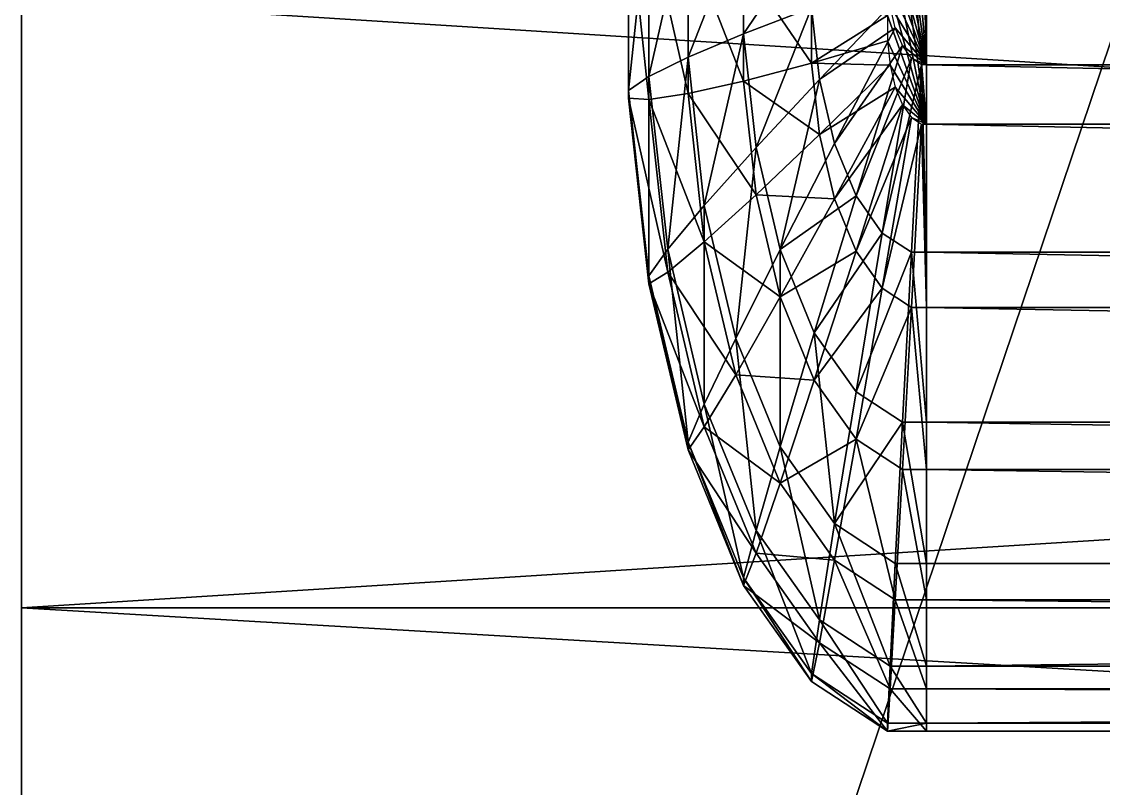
# Model space of a CAD drawing. Header units: millimetres. Extents: x -97 to 2443, y -1109 to 125.
# Drawn here: x 2084.638 to 2086.109, y -107.056 to -106.014 of the extents above; entities that cross this region are included whole.
import ezdxf

# ---------------------------------------------------------------- set-up
doc = ezdxf.new("R2010")
doc.units = ezdxf.units.MM
doc.header["$MEASUREMENT"] = 0

# ---------------------------------------------------------------- blocks, each defined once
blk = doc.blocks.new('Group_1')
for p, q in [((45.401, 12.3, 89.341), (45.401, 131.8, 89.341)), ((46.207, 12.3, 109.153), (46.207, 131.8, 109.153)), ((47.948, 12.3, 89.913), (47.948, 131.8, 89.913)), ((48.699, 12.3, 108.376), (48.699, 131.8, 108.376)), ((50.26, 12.3, 91.126), (50.26, 131.8, 91.126)), ((50.905, 12.3, 106.98), (50.905, 131.8, 106.98)), ((52.18, 12.3, 92.895), (52.18, 131.8, 92.895)), ((52.674, 12.3, 105.06), (52.674, 131.8, 105.06)), ((52.782, 0, 130.21), (52.782, 131.8, 130.21)), ((52.782, 0, 68.39), (52.782, 131.8, 68.39)), ((53.576, 12.3, 95.101), (53.576, 131.8, 95.101)), ((53.887, 12.3, 102.748), (53.887, 131.8, 102.748)), ((54.353, 12.3, 97.593), (54.353, 131.8, 97.593)), ((54.459, 12.3, 100.201), (54.459, 131.8, 100.201)), ((42.793, 12.3, 89.447), (45.401, 12.3, 89.341)), ((46.207, 12.3, 109.153), (43.599, 12.3, 109.259)), ((45.401, 12.23, 89.341), (45.312, 12.094, 89.344)), ((45.401, 12.3, 89.341), (47.948, 12.3, 89.913)), ((45.401, 12.3, 89.341), (45.401, 12.23, 89.341)), ((47.948, 12.094, 89.913), (45.401, 12.23, 89.341)), ((46.118, 12.094, 109.157), (46.207, 12.23, 109.153)), ((48.699, 12.3, 108.376), (46.207, 12.3, 109.153)), ((46.207, 12.23, 109.153), (46.207, 12.3, 109.153)), ((46.207, 12.23, 109.153), (48.699, 12.094, 108.376)), ((47.948, 12.094, 89.913), (47.948, 12.3, 89.913)), ((47.948, 12.3, 89.913), (50.26, 12.3, 91.126)), ((50.905, 12.3, 106.98), (48.699, 12.3, 108.376)), ((48.699, 12.094, 108.376), (48.699, 12.3, 108.376)), ((50.26, 12.3, 91.126), (52.18, 12.3, 92.895)), ((50.26, 11.972, 91.126), (50.26, 12.3, 91.126)), ((52.674, 12.3, 105.06), (50.905, 12.3, 106.98)), ((50.905, 11.972, 106.98), (50.905, 12.3, 106.98)), ((52.18, 12.3, 92.895), (53.576, 12.3, 95.101)), ((52.18, 11.873, 92.895), (52.18, 12.3, 92.895)), ((53.887, 12.3, 102.748), (52.674, 12.3, 105.06)), ((52.674, 11.873, 105.06), (52.674, 12.3, 105.06)), ((53.576, 12.3, 95.101), (54.353, 12.3, 97.593)), ((53.576, 11.803, 95.101), (53.576, 12.3, 95.101)), ((54.459, 12.3, 100.201), (53.887, 12.3, 102.748)), ((53.887, 11.803, 102.748), (53.887, 12.3, 102.748)), ((54.353, 11.767, 97.593), (54.353, 12.3, 97.593)), ((54.353, 12.3, 97.593), (54.459, 12.3, 100.201)), ((54.459, 11.767, 100.201), (54.459, 12.3, 100.201)), ((45.312, 12.094, 89.344), (45.141, 11.972, 89.351)), ((47.688, 11.696, 89.924), (45.312, 12.094, 89.344)), ((45.947, 11.972, 109.164), (46.118, 12.094, 109.157)), ((46.118, 12.094, 109.157), (48.439, 11.696, 108.386)), ((47.688, 11.696, 89.924), (47.948, 12.094, 89.913)), ((50.26, 11.972, 91.126), (47.948, 12.094, 89.913)), ((48.439, 11.696, 108.386), (48.699, 12.094, 108.376)), ((48.699, 12.094, 108.376), (50.905, 11.972, 106.98)), ((45.141, 11.972, 89.351), (44.898, 11.873, 89.361)), ((47.184, 11.34, 89.944), (45.141, 11.972, 89.351)), ((45.704, 11.873, 109.174), (45.947, 11.972, 109.164)), ((45.947, 11.972, 109.164), (47.935, 11.34, 108.407)), ((49.846, 11.34, 91.142), (50.26, 11.972, 91.126)), ((52.18, 11.873, 92.895), (50.26, 11.972, 91.126)), ((50.49, 11.34, 106.996), (50.905, 11.972, 106.98)), ((50.905, 11.972, 106.98), (52.674, 11.873, 105.06)), ((44.898, 11.873, 89.361), (44.6, 11.803, 89.373)), ((45.6, 10.842, 90.009), (44.6, 11.803, 89.373)), ((44.731, 11.767, 109.213), (45.075, 11.767, 109.199)), ((46.472, 11.048, 89.973), (44.898, 11.873, 89.361)), ((45.075, 11.767, 109.199), (45.406, 11.803, 109.186)), ((45.075, 11.767, 109.199), (45.379, 10.736, 108.511)), ((45.406, 11.803, 109.186), (45.704, 11.873, 109.174)), ((45.406, 11.803, 109.186), (46.351, 10.842, 108.471)), ((45.704, 11.873, 109.174), (47.223, 11.048, 108.436)), ((51.639, 11.048, 92.917), (52.18, 11.873, 92.895)), ((52.134, 11.048, 105.082), (52.674, 11.873, 105.06)), ((53.576, 11.803, 95.101), (52.18, 11.873, 92.895)), ((52.674, 11.873, 105.06), (53.887, 11.803, 102.748)), ((52.947, 10.842, 95.126), (53.576, 11.803, 95.101)), ((53.258, 10.842, 102.774), (53.887, 11.803, 102.748)), ((54.353, 11.767, 97.593), (53.576, 11.803, 95.101)), ((53.678, 10.736, 97.62), (54.353, 11.767, 97.593)), ((53.784, 10.736, 100.229), (54.459, 11.767, 100.201)), ((53.887, 11.803, 102.748), (54.459, 11.767, 100.201)), ((54.459, 11.767, 100.201), (54.353, 11.767, 97.593)), ((47.184, 11.34, 89.944), (47.688, 11.696, 89.924)), ((49.846, 11.34, 91.142), (47.688, 11.696, 89.924)), ((47.935, 11.34, 108.407), (48.439, 11.696, 108.386)), ((48.439, 11.696, 108.386), (50.49, 11.34, 106.996)), ((46.472, 11.048, 89.973), (47.184, 11.34, 89.944)), ((49.045, 10.772, 91.175), (47.184, 11.34, 89.944)), ((47.223, 11.048, 108.436), (47.935, 11.34, 108.407)), ((47.935, 11.34, 108.407), (49.69, 10.772, 107.029)), ((49.045, 10.772, 91.175), (49.846, 11.34, 91.142)), ((49.69, 10.772, 107.029), (50.49, 11.34, 106.996)), ((51.639, 11.048, 92.917), (49.846, 11.34, 91.142)), ((50.49, 11.34, 106.996), (52.134, 11.048, 105.082)), ((45.6, 10.842, 90.009), (46.472, 11.048, 89.973)), ((46.351, 10.842, 108.471), (47.223, 11.048, 108.436)), ((47.912, 10.309, 91.221), (46.472, 11.048, 89.973)), ((47.223, 11.048, 108.436), (48.557, 10.309, 107.075)), ((50.596, 10.309, 92.959), (51.639, 11.048, 92.917)), ((51.091, 10.309, 105.125), (52.134, 11.048, 105.082)), ((52.947, 10.842, 95.126), (51.639, 11.048, 92.917)), ((52.134, 11.048, 105.082), (53.258, 10.842, 102.774)), ((44.372, 10.736, 108.552), (45.379, 10.736, 108.511)), ((44.628, 10.736, 90.048), (45.6, 10.842, 90.009)), ((44.978, 9.812, 91.34), (44.628, 10.736, 90.048)), ((45.379, 10.736, 108.511), (46.351, 10.842, 108.471)), ((45.379, 10.736, 108.511), (45.623, 9.812, 107.194)), ((46.525, 9.981, 91.278), (45.6, 10.842, 90.009)), ((46.351, 10.842, 108.471), (47.17, 9.981, 107.131)), ((47.912, 10.309, 91.221), (49.045, 10.772, 91.175)), ((48.557, 10.309, 107.075), (49.69, 10.772, 107.029)), ((50.596, 10.309, 92.959), (49.045, 10.772, 91.175)), ((49.69, 10.772, 107.029), (51.091, 10.309, 105.125)), ((51.731, 9.981, 95.176), (52.947, 10.842, 95.126)), ((52.042, 9.981, 102.823), (53.258, 10.842, 102.774)), ((52.374, 9.812, 97.673), (53.678, 10.736, 97.62)), ((52.48, 9.812, 100.282), (53.784, 10.736, 100.229)), ((53.678, 10.736, 97.62), (52.947, 10.842, 95.126)), ((53.258, 10.842, 102.774), (53.784, 10.736, 100.229)), ((53.784, 10.736, 100.229), (53.678, 10.736, 97.62)), ((46.525, 9.981, 91.278), (47.912, 10.309, 91.221)), ((47.17, 9.981, 107.131), (48.557, 10.309, 107.075)), ((49.12, 9.705, 93.019), (47.912, 10.309, 91.221)), ((48.557, 10.309, 107.075), (49.615, 9.705, 105.185)), ((49.12, 9.705, 93.019), (50.596, 10.309, 92.959)), ((49.615, 9.705, 105.185), (51.091, 10.309, 105.125)), ((51.731, 9.981, 95.176), (50.596, 10.309, 92.959)), ((51.091, 10.309, 105.125), (52.042, 9.981, 102.823)), ((44.978, 9.812, 91.34), (46.525, 9.981, 91.278)), ((45.623, 9.812, 107.194), (47.17, 9.981, 107.131)), ((47.312, 9.278, 93.093), (46.525, 9.981, 91.278)), ((47.17, 9.981, 107.131), (47.807, 9.278, 105.258)), ((50.013, 9.278, 95.246), (51.731, 9.981, 95.176)), ((50.324, 9.278, 102.893), (52.042, 9.981, 102.823)), ((52.374, 9.812, 97.673), (51.731, 9.981, 95.176)), ((52.042, 9.981, 102.823), (52.48, 9.812, 100.282)), ((43.377, 9.812, 91.406), (44.978, 9.812, 91.34)), ((44.022, 9.812, 107.26), (45.623, 9.812, 107.194)), ((45.296, 9.057, 93.175), (44.978, 9.812, 91.34)), ((45.623, 9.812, 107.194), (45.791, 9.057, 105.34)), ((47.312, 9.278, 93.093), (49.12, 9.705, 93.019)), ((47.807, 9.278, 105.258), (49.615, 9.705, 105.185)), ((50.013, 9.278, 95.246), (49.12, 9.705, 93.019)), ((49.615, 9.705, 105.185), (50.324, 9.278, 102.893)), ((50.53, 9.057, 97.748), (52.374, 9.812, 97.673)), ((50.636, 9.057, 100.357), (52.48, 9.812, 100.282)), ((52.48, 9.812, 100.282), (52.374, 9.812, 97.673)), ((45.296, 9.057, 93.175), (47.312, 9.278, 93.093)), ((45.791, 9.057, 105.34), (47.807, 9.278, 105.258)), ((47.908, 8.781, 95.331), (47.312, 9.278, 93.093)), ((47.807, 9.278, 105.258), (48.219, 8.781, 102.979)), ((47.908, 8.781, 95.331), (50.013, 9.278, 95.246)), ((48.219, 8.781, 102.979), (50.324, 9.278, 102.893)), ((50.53, 9.057, 97.748), (50.013, 9.278, 95.246)), ((50.324, 9.278, 102.893), (50.636, 9.057, 100.357)), ((43.209, 9.057, 93.26), (45.296, 9.057, 93.175)), ((43.704, 9.057, 105.425), (45.791, 9.057, 105.34)), ((45.56, 8.524, 95.427), (45.296, 9.057, 93.175)), ((45.791, 9.057, 105.34), (45.871, 8.524, 103.074)), ((48.271, 8.524, 97.84), (50.53, 9.057, 97.748)), ((48.377, 8.524, 100.449), (50.636, 9.057, 100.357)), ((50.636, 9.057, 100.357), (50.53, 9.057, 97.748)), ((45.56, 8.524, 95.427), (47.908, 8.781, 95.331)), ((45.871, 8.524, 103.074), (48.219, 8.781, 102.979)), ((48.271, 8.524, 97.84), (47.908, 8.781, 95.331)), ((48.219, 8.781, 102.979), (48.377, 8.524, 100.449)), ((43.129, 8.524, 95.526), (45.56, 8.524, 95.427)), ((43.44, 8.524, 103.173), (45.871, 8.524, 103.074)), ((45.751, 8.248, 97.943), (45.56, 8.524, 95.427)), ((45.751, 8.248, 97.943), (48.271, 8.524, 97.84)), ((45.871, 8.524, 103.074), (45.857, 8.248, 100.551)), ((45.857, 8.248, 100.551), (48.377, 8.524, 100.449)), ((48.377, 8.524, 100.449), (48.271, 8.524, 97.84)), ((43.143, 8.248, 98.049), (45.751, 8.248, 97.943)), ((43.249, 8.248, 100.657), (45.857, 8.248, 100.551)), ((45.857, 8.248, 100.551), (45.751, 8.248, 97.943)), ((0, 0, 40), (89, 0, 40)), ((0, 0, 147), (89, 0, 147))]:
    blk.add_line(p, q)
at = {"extrusion": (0, -1, 7.58936e-17)}
blk.add_circle((44.5, 99.3), 32, dxfattribs=at)
mesh = blk.add_polyface()
corners = [(89, 0, 40), (0, 144.005, 40), (0, 0, 40), (32.5, 144.005, 40), (56.5, 144.005, 40), (89, 144.005, 40)]
mesh.append_faces([[corners[k] for k in face] for face in [(0, 1, 2), (4, 0, 5)]], dxfattribs={"vtx0": -1})
mesh.append_faces([[corners[k] for k in face] for face in [(1, 0, 3), (3, 0, 4)]], dxfattribs={"vtx0": -1, "vtx1": -1})
mesh = blk.add_polyface()
corners = [(45.401, 131.8, 89.341), (42.793, 12.3, 89.447), (42.793, 131.8, 89.447), (45.401, 12.3, 89.341)]
mesh.append_faces([[corners[k] for k in face] for face in [(0, 1, 2), (1, 0, 3)]], dxfattribs={"vtx0": -1})
mesh = blk.add_polyface()
corners = [(43.599, 12.3, 109.259), (46.207, 131.8, 109.153), (43.599, 131.8, 109.259), (46.207, 12.3, 109.153)]
mesh.append_faces([[corners[k] for k in face] for face in [(0, 1, 2), (1, 0, 3)]], dxfattribs={"vtx0": -1})
mesh = blk.add_polyface()
corners = [(52.782, 0, 68.39), (44.5, 131.8, 67.3), (44.5, 0, 67.3), (52.782, 131.8, 68.39)]
mesh.append_faces([[corners[k] for k in face] for face in [(0, 1, 2), (1, 0, 3)]], dxfattribs={"vtx0": -1})
mesh = blk.add_polyface()
corners = [(52.782, 131.8, 130.21), (44.5, 0, 131.3), (44.5, 131.8, 131.3), (52.782, 0, 130.21)]
mesh.append_faces([[corners[k] for k in face] for face in [(0, 1, 2), (1, 0, 3)]], dxfattribs={"vtx0": -1})
mesh = blk.add_polyface()
corners = [(47.948, 131.8, 89.913), (45.401, 12.3, 89.341), (45.401, 131.8, 89.341), (47.948, 12.3, 89.913)]
mesh.append_faces([[corners[k] for k in face] for face in [(0, 1, 2), (1, 0, 3)]], dxfattribs={"vtx0": -1})
mesh = blk.add_polyface()
corners = [(46.207, 12.3, 109.153), (48.699, 131.8, 108.376), (46.207, 131.8, 109.153), (48.699, 12.3, 108.376)]
mesh.append_faces([[corners[k] for k in face] for face in [(0, 1, 2), (1, 0, 3)]], dxfattribs={"vtx0": -1})
mesh = blk.add_polyface()
corners = [(50.26, 131.8, 91.126), (47.948, 12.3, 89.913), (47.948, 131.8, 89.913), (50.26, 12.3, 91.126)]
mesh.append_faces([[corners[k] for k in face] for face in [(0, 1, 2), (1, 0, 3)]], dxfattribs={"vtx0": -1})
mesh = blk.add_polyface()
corners = [(48.699, 12.3, 108.376), (50.905, 131.8, 106.98), (48.699, 131.8, 108.376), (50.905, 12.3, 106.98)]
mesh.append_faces([[corners[k] for k in face] for face in [(0, 1, 2), (1, 0, 3)]], dxfattribs={"vtx0": -1})
mesh = blk.add_polyface()
corners = [(52.18, 131.8, 92.895), (50.26, 12.3, 91.126), (50.26, 131.8, 91.126), (52.18, 12.3, 92.895)]
mesh.append_faces([[corners[k] for k in face] for face in [(0, 1, 2), (1, 0, 3)]], dxfattribs={"vtx0": -1})
mesh = blk.add_polyface()
corners = [(52.674, 131.8, 105.06), (50.905, 12.3, 106.98), (52.674, 12.3, 105.06), (50.905, 131.8, 106.98)]
mesh.append_faces([[corners[k] for k in face] for face in [(0, 1, 2), (1, 0, 3)]], dxfattribs={"vtx0": -1})
mesh = blk.add_polyface()
corners = [(52.18, 131.8, 92.895), (53.576, 12.3, 95.101), (52.18, 12.3, 92.895), (53.576, 131.8, 95.101)]
mesh.append_faces([[corners[k] for k in face] for face in [(0, 1, 2), (1, 0, 3)]], dxfattribs={"vtx0": -1})
mesh = blk.add_polyface()
corners = [(53.887, 131.8, 102.748), (52.674, 12.3, 105.06), (53.887, 12.3, 102.748), (52.674, 131.8, 105.06)]
mesh.append_faces([[corners[k] for k in face] for face in [(0, 1, 2), (1, 0, 3)]], dxfattribs={"vtx0": -1})
mesh = blk.add_polyface()
corners = [(60.5, 131.8, 127.013), (52.782, 0, 130.21), (52.782, 131.8, 130.21), (60.5, 0, 127.013)]
mesh.append_faces([[corners[k] for k in face] for face in [(0, 1, 2), (1, 0, 3)]], dxfattribs={"vtx0": -1})
mesh = blk.add_polyface()
corners = [(60.5, 0, 71.587), (52.782, 131.8, 68.39), (52.782, 0, 68.39), (60.5, 131.8, 71.587)]
mesh.append_faces([[corners[k] for k in face] for face in [(0, 1, 2), (1, 0, 3)]], dxfattribs={"vtx0": -1})
mesh = blk.add_polyface()
corners = [(53.576, 131.8, 95.101), (54.353, 12.3, 97.593), (53.576, 12.3, 95.101), (54.353, 131.8, 97.593)]
mesh.append_faces([[corners[k] for k in face] for face in [(0, 1, 2), (1, 0, 3)]], dxfattribs={"vtx0": -1})
mesh = blk.add_polyface()
corners = [(54.459, 131.8, 100.201), (53.887, 12.3, 102.748), (54.459, 12.3, 100.201), (53.887, 131.8, 102.748)]
mesh.append_faces([[corners[k] for k in face] for face in [(0, 1, 2), (1, 0, 3)]], dxfattribs={"vtx0": -1})
mesh = blk.add_polyface()
corners = [(54.353, 131.8, 97.593), (54.459, 12.3, 100.201), (54.353, 12.3, 97.593), (54.459, 131.8, 100.201)]
mesh.append_faces([[corners[k] for k in face] for face in [(0, 1, 2), (1, 0, 3)]], dxfattribs={"vtx0": -1})
mesh = blk.add_polyface()
corners = [(89, 0, 147), (0, 30, 147), (0, 0, 147), (89, 30, 147)]
mesh.append_faces([[corners[k] for k in face] for face in [(0, 1, 2), (1, 0, 3)]], dxfattribs={"vtx0": -1})
mesh = blk.add_polyface()
corners = [(45.401, 12.3, 89.341), (42.793, 12.23, 89.447), (42.793, 12.3, 89.447), (42.882, 12.094, 89.443), (43.053, 11.972, 89.436), (43.296, 11.873, 89.426), (43.594, 11.803, 89.414), (43.925, 11.767, 89.401), (44.269, 11.767, 89.387), (44.6, 11.803, 89.373), (44.898, 11.873, 89.361), (45.141, 11.972, 89.351), (45.312, 12.094, 89.344), (45.401, 12.23, 89.341)]
mesh.append_faces([[corners[k] for k in face] for face in [(0, 1, 2), (12, 0, 13)]], dxfattribs={"vtx0": -1})
mesh.append_faces([[corners[k] for k in face] for face in [(1, 0, 3), (3, 0, 4), (4, 0, 5), (5, 0, 6), (6, 0, 7), (7, 0, 8), (8, 0, 9), (9, 0, 10), (10, 0, 11), (11, 0, 12)]], dxfattribs={"vtx0": -1, "vtx1": -1})
mesh = blk.add_polyface()
corners = [(43.688, 12.094, 109.256), (43.599, 12.3, 109.259), (43.599, 12.23, 109.259), (46.207, 12.3, 109.153), (43.859, 11.972, 109.249), (44.102, 11.873, 109.239), (44.4, 11.803, 109.227), (44.731, 11.767, 109.213), (45.075, 11.767, 109.199), (45.406, 11.803, 109.186), (45.704, 11.873, 109.174), (45.947, 11.972, 109.164), (46.118, 12.094, 109.157), (46.207, 12.23, 109.153)]
mesh.append_faces([[corners[k] for k in face] for face in [(0, 1, 2), (3, 12, 13)]], dxfattribs={"vtx0": -1})
mesh.append_faces([[corners[k] for k in face] for face in [(1, 0, 3)]], dxfattribs={"vtx0": -1, "vtx1": -1})
mesh.append_faces([[corners[k] for k in face] for face in [(3, 0, 4), (3, 4, 5), (3, 5, 6), (3, 6, 7), (3, 7, 8), (3, 8, 9), (3, 9, 10), (3, 10, 11), (3, 11, 12)]], dxfattribs={"vtx0": -1, "vtx2": -1})
mesh = blk.add_polyface()
corners = [(47.688, 11.696, 89.924), (45.401, 12.23, 89.341), (45.312, 12.094, 89.344), (47.948, 12.094, 89.913)]
mesh.append_faces([[corners[k] for k in face] for face in [(0, 1, 2), (1, 0, 3)]], dxfattribs={"vtx0": -1})
mesh = blk.add_polyface()
corners = [(45.401, 12.23, 89.341), (47.948, 12.3, 89.913), (45.401, 12.3, 89.341), (47.948, 12.094, 89.913)]
mesh.append_faces([[corners[k] for k in face] for face in [(0, 1, 2), (1, 0, 3)]], dxfattribs={"vtx0": -1})
mesh = blk.add_polyface()
corners = [(46.207, 12.23, 109.153), (48.439, 11.696, 108.386), (46.118, 12.094, 109.157), (48.699, 12.094, 108.376)]
mesh.append_faces([[corners[k] for k in face] for face in [(0, 1, 2), (1, 0, 3)]], dxfattribs={"vtx0": -1})
mesh = blk.add_polyface()
corners = [(48.699, 12.3, 108.376), (46.207, 12.23, 109.153), (46.207, 12.3, 109.153), (48.699, 12.094, 108.376)]
mesh.append_faces([[corners[k] for k in face] for face in [(0, 1, 2), (1, 0, 3)]], dxfattribs={"vtx0": -1})
mesh = blk.add_polyface()
corners = [(47.948, 12.094, 89.913), (50.26, 12.3, 91.126), (47.948, 12.3, 89.913), (50.26, 11.972, 91.126)]
mesh.append_faces([[corners[k] for k in face] for face in [(0, 1, 2), (1, 0, 3)]], dxfattribs={"vtx0": -1})
mesh = blk.add_polyface()
corners = [(50.905, 12.3, 106.98), (48.699, 12.094, 108.376), (48.699, 12.3, 108.376), (50.905, 11.972, 106.98)]
mesh.append_faces([[corners[k] for k in face] for face in [(0, 1, 2), (1, 0, 3)]], dxfattribs={"vtx0": -1})
mesh = blk.add_polyface()
corners = [(50.26, 11.972, 91.126), (52.18, 12.3, 92.895), (50.26, 12.3, 91.126), (52.18, 11.873, 92.895)]
mesh.append_faces([[corners[k] for k in face] for face in [(0, 1, 2), (1, 0, 3)]], dxfattribs={"vtx0": -1})
mesh = blk.add_polyface()
corners = [(50.905, 11.972, 106.98), (52.674, 12.3, 105.06), (52.674, 11.873, 105.06), (50.905, 12.3, 106.98)]
mesh.append_faces([[corners[k] for k in face] for face in [(0, 1, 2), (1, 0, 3)]], dxfattribs={"vtx0": -1})
mesh = blk.add_polyface()
corners = [(53.576, 12.3, 95.101), (52.18, 11.873, 92.895), (53.576, 11.803, 95.101), (52.18, 12.3, 92.895)]
mesh.append_faces([[corners[k] for k in face] for face in [(0, 1, 2), (1, 0, 3)]], dxfattribs={"vtx0": -1})
mesh = blk.add_polyface()
corners = [(52.674, 11.873, 105.06), (53.887, 12.3, 102.748), (53.887, 11.803, 102.748), (52.674, 12.3, 105.06)]
mesh.append_faces([[corners[k] for k in face] for face in [(0, 1, 2), (1, 0, 3)]], dxfattribs={"vtx0": -1})
mesh = blk.add_polyface()
corners = [(54.353, 12.3, 97.593), (53.576, 11.803, 95.101), (54.353, 11.767, 97.593), (53.576, 12.3, 95.101)]
mesh.append_faces([[corners[k] for k in face] for face in [(0, 1, 2), (1, 0, 3)]], dxfattribs={"vtx0": -1})
mesh = blk.add_polyface()
corners = [(53.887, 11.803, 102.748), (54.459, 12.3, 100.201), (54.459, 11.767, 100.201), (53.887, 12.3, 102.748)]
mesh.append_faces([[corners[k] for k in face] for face in [(0, 1, 2), (1, 0, 3)]], dxfattribs={"vtx0": -1})
mesh = blk.add_polyface()
corners = [(54.459, 11.767, 100.201), (54.353, 12.3, 97.593), (54.353, 11.767, 97.593), (54.459, 12.3, 100.201)]
mesh.append_faces([[corners[k] for k in face] for face in [(0, 1, 2), (1, 0, 3)]], dxfattribs={"vtx0": -1})
mesh = blk.add_polyface()
corners = [(47.184, 11.34, 89.944), (45.312, 12.094, 89.344), (45.141, 11.972, 89.351), (47.688, 11.696, 89.924)]
mesh.append_faces([[corners[k] for k in face] for face in [(0, 1, 2), (1, 0, 3)]], dxfattribs={"vtx0": -1})
mesh = blk.add_polyface()
corners = [(46.118, 12.094, 109.157), (47.935, 11.34, 108.407), (45.947, 11.972, 109.164), (48.439, 11.696, 108.386)]
mesh.append_faces([[corners[k] for k in face] for face in [(0, 1, 2), (1, 0, 3)]], dxfattribs={"vtx0": -1})
mesh = blk.add_polyface()
corners = [(49.846, 11.34, 91.142), (47.948, 12.094, 89.913), (47.688, 11.696, 89.924), (50.26, 11.972, 91.126)]
mesh.append_faces([[corners[k] for k in face] for face in [(0, 1, 2), (1, 0, 3)]], dxfattribs={"vtx0": -1})
mesh = blk.add_polyface()
corners = [(48.699, 12.094, 108.376), (50.49, 11.34, 106.996), (48.439, 11.696, 108.386), (50.905, 11.972, 106.98)]
mesh.append_faces([[corners[k] for k in face] for face in [(0, 1, 2), (1, 0, 3)]], dxfattribs={"vtx0": -1})
mesh = blk.add_polyface()
corners = [(46.472, 11.048, 89.973), (45.141, 11.972, 89.351), (44.898, 11.873, 89.361), (47.184, 11.34, 89.944)]
mesh.append_faces([[corners[k] for k in face] for face in [(0, 1, 2), (1, 0, 3)]], dxfattribs={"vtx0": -1})
mesh = blk.add_polyface()
corners = [(45.947, 11.972, 109.164), (47.223, 11.048, 108.436), (45.704, 11.873, 109.174), (47.935, 11.34, 108.407)]
mesh.append_faces([[corners[k] for k in face] for face in [(0, 1, 2), (1, 0, 3)]], dxfattribs={"vtx0": -1})
mesh = blk.add_polyface()
corners = [(51.639, 11.048, 92.917), (50.26, 11.972, 91.126), (49.846, 11.34, 91.142), (52.18, 11.873, 92.895)]
mesh.append_faces([[corners[k] for k in face] for face in [(0, 1, 2), (1, 0, 3)]], dxfattribs={"vtx0": -1})
mesh = blk.add_polyface()
corners = [(50.49, 11.34, 106.996), (52.674, 11.873, 105.06), (52.134, 11.048, 105.082), (50.905, 11.972, 106.98)]
mesh.append_faces([[corners[k] for k in face] for face in [(0, 1, 2), (1, 0, 3)]], dxfattribs={"vtx0": -1})
mesh = blk.add_polyface()
corners = [(44.628, 10.736, 90.048), (44.6, 11.803, 89.373), (44.269, 11.767, 89.387), (45.6, 10.842, 90.009)]
mesh.append_faces([[corners[k] for k in face] for face in [(0, 1, 2), (1, 0, 3)]], dxfattribs={"vtx0": -1})
mesh = blk.add_polyface()
corners = [(44.731, 11.767, 109.213), (45.379, 10.736, 108.511), (44.372, 10.736, 108.552), (45.075, 11.767, 109.199)]
mesh.append_faces([[corners[k] for k in face] for face in [(0, 1, 2), (1, 0, 3)]], dxfattribs={"vtx0": -1})
mesh = blk.add_polyface()
corners = [(45.6, 10.842, 90.009), (44.898, 11.873, 89.361), (44.6, 11.803, 89.373), (46.472, 11.048, 89.973)]
mesh.append_faces([[corners[k] for k in face] for face in [(0, 1, 2), (1, 0, 3)]], dxfattribs={"vtx0": -1})
mesh = blk.add_polyface()
corners = [(45.406, 11.803, 109.186), (45.379, 10.736, 108.511), (45.075, 11.767, 109.199), (46.351, 10.842, 108.471)]
mesh.append_faces([[corners[k] for k in face] for face in [(0, 1, 2), (1, 0, 3)]], dxfattribs={"vtx0": -1})
mesh = blk.add_polyface()
corners = [(45.704, 11.873, 109.174), (46.351, 10.842, 108.471), (45.406, 11.803, 109.186), (47.223, 11.048, 108.436)]
mesh.append_faces([[corners[k] for k in face] for face in [(0, 1, 2), (1, 0, 3)]], dxfattribs={"vtx0": -1})
mesh = blk.add_polyface()
corners = [(53.576, 11.803, 95.101), (51.639, 11.048, 92.917), (52.947, 10.842, 95.126), (52.18, 11.873, 92.895)]
mesh.append_faces([[corners[k] for k in face] for face in [(0, 1, 2), (1, 0, 3)]], dxfattribs={"vtx0": -1})
mesh = blk.add_polyface()
corners = [(52.134, 11.048, 105.082), (53.887, 11.803, 102.748), (53.258, 10.842, 102.774), (52.674, 11.873, 105.06)]
mesh.append_faces([[corners[k] for k in face] for face in [(0, 1, 2), (1, 0, 3)]], dxfattribs={"vtx0": -1})
mesh = blk.add_polyface()
corners = [(54.353, 11.767, 97.593), (52.947, 10.842, 95.126), (53.678, 10.736, 97.62), (53.576, 11.803, 95.101)]
mesh.append_faces([[corners[k] for k in face] for face in [(0, 1, 2), (1, 0, 3)]], dxfattribs={"vtx0": -1})
mesh = blk.add_polyface()
corners = [(53.258, 10.842, 102.774), (54.459, 11.767, 100.201), (53.784, 10.736, 100.229), (53.887, 11.803, 102.748)]
mesh.append_faces([[corners[k] for k in face] for face in [(0, 1, 2), (1, 0, 3)]], dxfattribs={"vtx0": -1})
mesh = blk.add_polyface()
corners = [(54.459, 11.767, 100.201), (53.678, 10.736, 97.62), (53.784, 10.736, 100.229), (54.353, 11.767, 97.593)]
mesh.append_faces([[corners[k] for k in face] for face in [(0, 1, 2), (1, 0, 3)]], dxfattribs={"vtx0": -1})
mesh = blk.add_polyface()
corners = [(49.045, 10.772, 91.175), (47.688, 11.696, 89.924), (47.184, 11.34, 89.944), (49.846, 11.34, 91.142)]
mesh.append_faces([[corners[k] for k in face] for face in [(0, 1, 2), (1, 0, 3)]], dxfattribs={"vtx0": -1})
mesh = blk.add_polyface()
corners = [(48.439, 11.696, 108.386), (49.69, 10.772, 107.029), (47.935, 11.34, 108.407), (50.49, 11.34, 106.996)]
mesh.append_faces([[corners[k] for k in face] for face in [(0, 1, 2), (1, 0, 3)]], dxfattribs={"vtx0": -1})
mesh = blk.add_polyface()
corners = [(47.912, 10.309, 91.221), (47.184, 11.34, 89.944), (46.472, 11.048, 89.973), (49.045, 10.772, 91.175)]
mesh.append_faces([[corners[k] for k in face] for face in [(0, 1, 2), (1, 0, 3)]], dxfattribs={"vtx0": -1})
mesh = blk.add_polyface()
corners = [(48.557, 10.309, 107.075), (47.935, 11.34, 108.407), (49.69, 10.772, 107.029), (47.223, 11.048, 108.436)]
mesh.append_faces([[corners[k] for k in face] for face in [(0, 1, 2), (1, 0, 3)]], dxfattribs={"vtx0": -1})
mesh = blk.add_polyface()
corners = [(49.045, 10.772, 91.175), (51.639, 11.048, 92.917), (49.846, 11.34, 91.142), (50.596, 10.309, 92.959)]
mesh.append_faces([[corners[k] for k in face] for face in [(0, 1, 2), (1, 0, 3)]], dxfattribs={"vtx0": -1})
mesh = blk.add_polyface()
corners = [(51.091, 10.309, 105.125), (50.49, 11.34, 106.996), (52.134, 11.048, 105.082), (49.69, 10.772, 107.029)]
mesh.append_faces([[corners[k] for k in face] for face in [(0, 1, 2), (1, 0, 3)]], dxfattribs={"vtx0": -1})
mesh = blk.add_polyface()
corners = [(45.6, 10.842, 90.009), (47.912, 10.309, 91.221), (46.472, 11.048, 89.973), (46.525, 9.981, 91.278)]
mesh.append_faces([[corners[k] for k in face] for face in [(0, 1, 2), (1, 0, 3)]], dxfattribs={"vtx0": -1})
mesh = blk.add_polyface()
corners = [(47.17, 9.981, 107.131), (47.223, 11.048, 108.436), (48.557, 10.309, 107.075), (46.351, 10.842, 108.471)]
mesh.append_faces([[corners[k] for k in face] for face in [(0, 1, 2), (1, 0, 3)]], dxfattribs={"vtx0": -1})
mesh = blk.add_polyface()
corners = [(50.596, 10.309, 92.959), (52.947, 10.842, 95.126), (51.639, 11.048, 92.917), (51.731, 9.981, 95.176)]
mesh.append_faces([[corners[k] for k in face] for face in [(0, 1, 2), (1, 0, 3)]], dxfattribs={"vtx0": -1})
mesh = blk.add_polyface()
corners = [(52.042, 9.981, 102.823), (52.134, 11.048, 105.082), (53.258, 10.842, 102.774), (51.091, 10.309, 105.125)]
mesh.append_faces([[corners[k] for k in face] for face in [(0, 1, 2), (1, 0, 3)]], dxfattribs={"vtx0": -1})
mesh = blk.add_polyface()
corners = [(43.621, 10.736, 90.089), (44.978, 9.812, 91.34), (44.628, 10.736, 90.048), (43.377, 9.812, 91.406)]
mesh.append_faces([[corners[k] for k in face] for face in [(0, 1, 2), (1, 0, 3)]], dxfattribs={"vtx0": -1})
mesh = blk.add_polyface()
corners = [(44.022, 9.812, 107.26), (45.379, 10.736, 108.511), (45.623, 9.812, 107.194), (44.372, 10.736, 108.552)]
mesh.append_faces([[corners[k] for k in face] for face in [(0, 1, 2), (1, 0, 3)]], dxfattribs={"vtx0": -1})
mesh = blk.add_polyface()
corners = [(44.628, 10.736, 90.048), (46.525, 9.981, 91.278), (45.6, 10.842, 90.009), (44.978, 9.812, 91.34)]
mesh.append_faces([[corners[k] for k in face] for face in [(0, 1, 2), (1, 0, 3)]], dxfattribs={"vtx0": -1})
mesh = blk.add_polyface()
corners = [(45.623, 9.812, 107.194), (46.351, 10.842, 108.471), (47.17, 9.981, 107.131), (45.379, 10.736, 108.511)]
mesh.append_faces([[corners[k] for k in face] for face in [(0, 1, 2), (1, 0, 3)]], dxfattribs={"vtx0": -1})
mesh = blk.add_polyface()
corners = [(47.912, 10.309, 91.221), (50.596, 10.309, 92.959), (49.045, 10.772, 91.175), (49.12, 9.705, 93.019)]
mesh.append_faces([[corners[k] for k in face] for face in [(0, 1, 2), (1, 0, 3)]], dxfattribs={"vtx0": -1})
mesh = blk.add_polyface()
corners = [(49.615, 9.705, 105.185), (49.69, 10.772, 107.029), (51.091, 10.309, 105.125), (48.557, 10.309, 107.075)]
mesh.append_faces([[corners[k] for k in face] for face in [(0, 1, 2), (1, 0, 3)]], dxfattribs={"vtx0": -1})
mesh = blk.add_polyface()
corners = [(51.731, 9.981, 95.176), (53.678, 10.736, 97.62), (52.947, 10.842, 95.126), (52.374, 9.812, 97.673)]
mesh.append_faces([[corners[k] for k in face] for face in [(0, 1, 2), (1, 0, 3)]], dxfattribs={"vtx0": -1})
mesh = blk.add_polyface()
corners = [(52.48, 9.812, 100.282), (53.258, 10.842, 102.774), (53.784, 10.736, 100.229), (52.042, 9.981, 102.823)]
mesh.append_faces([[corners[k] for k in face] for face in [(0, 1, 2), (1, 0, 3)]], dxfattribs={"vtx0": -1})
mesh = blk.add_polyface()
corners = [(52.374, 9.812, 97.673), (53.784, 10.736, 100.229), (53.678, 10.736, 97.62), (52.48, 9.812, 100.282)]
mesh.append_faces([[corners[k] for k in face] for face in [(0, 1, 2), (1, 0, 3)]], dxfattribs={"vtx0": -1})
mesh = blk.add_polyface()
corners = [(46.525, 9.981, 91.278), (49.12, 9.705, 93.019), (47.912, 10.309, 91.221), (47.312, 9.278, 93.093)]
mesh.append_faces([[corners[k] for k in face] for face in [(0, 1, 2), (1, 0, 3)]], dxfattribs={"vtx0": -1})
mesh = blk.add_polyface()
corners = [(47.807, 9.278, 105.258), (48.557, 10.309, 107.075), (49.615, 9.705, 105.185), (47.17, 9.981, 107.131)]
mesh.append_faces([[corners[k] for k in face] for face in [(0, 1, 2), (1, 0, 3)]], dxfattribs={"vtx0": -1})
mesh = blk.add_polyface()
corners = [(49.12, 9.705, 93.019), (51.731, 9.981, 95.176), (50.596, 10.309, 92.959), (50.013, 9.278, 95.246)]
mesh.append_faces([[corners[k] for k in face] for face in [(0, 1, 2), (1, 0, 3)]], dxfattribs={"vtx0": -1})
mesh = blk.add_polyface()
corners = [(50.324, 9.278, 102.893), (51.091, 10.309, 105.125), (52.042, 9.981, 102.823), (49.615, 9.705, 105.185)]
mesh.append_faces([[corners[k] for k in face] for face in [(0, 1, 2), (1, 0, 3)]], dxfattribs={"vtx0": -1})
mesh = blk.add_polyface()
corners = [(44.978, 9.812, 91.34), (47.312, 9.278, 93.093), (46.525, 9.981, 91.278), (45.296, 9.057, 93.175)]
mesh.append_faces([[corners[k] for k in face] for face in [(0, 1, 2), (1, 0, 3)]], dxfattribs={"vtx0": -1})
mesh = blk.add_polyface()
corners = [(45.791, 9.057, 105.34), (47.17, 9.981, 107.131), (47.807, 9.278, 105.258), (45.623, 9.812, 107.194)]
mesh.append_faces([[corners[k] for k in face] for face in [(0, 1, 2), (1, 0, 3)]], dxfattribs={"vtx0": -1})
mesh = blk.add_polyface()
corners = [(50.013, 9.278, 95.246), (52.374, 9.812, 97.673), (51.731, 9.981, 95.176), (50.53, 9.057, 97.748)]
mesh.append_faces([[corners[k] for k in face] for face in [(0, 1, 2), (1, 0, 3)]], dxfattribs={"vtx0": -1})
mesh = blk.add_polyface()
corners = [(50.636, 9.057, 100.357), (52.042, 9.981, 102.823), (52.48, 9.812, 100.282), (50.324, 9.278, 102.893)]
mesh.append_faces([[corners[k] for k in face] for face in [(0, 1, 2), (1, 0, 3)]], dxfattribs={"vtx0": -1})
mesh = blk.add_polyface()
corners = [(43.377, 9.812, 91.406), (45.296, 9.057, 93.175), (44.978, 9.812, 91.34), (43.209, 9.057, 93.26)]
mesh.append_faces([[corners[k] for k in face] for face in [(0, 1, 2), (1, 0, 3)]], dxfattribs={"vtx0": -1})
mesh = blk.add_polyface()
corners = [(43.704, 9.057, 105.425), (45.623, 9.812, 107.194), (45.791, 9.057, 105.34), (44.022, 9.812, 107.26)]
mesh.append_faces([[corners[k] for k in face] for face in [(0, 1, 2), (1, 0, 3)]], dxfattribs={"vtx0": -1})
mesh = blk.add_polyface()
corners = [(47.312, 9.278, 93.093), (50.013, 9.278, 95.246), (49.12, 9.705, 93.019), (47.908, 8.781, 95.331)]
mesh.append_faces([[corners[k] for k in face] for face in [(0, 1, 2), (1, 0, 3)]], dxfattribs={"vtx0": -1})
mesh = blk.add_polyface()
corners = [(48.219, 8.781, 102.979), (49.615, 9.705, 105.185), (50.324, 9.278, 102.893), (47.807, 9.278, 105.258)]
mesh.append_faces([[corners[k] for k in face] for face in [(0, 1, 2), (1, 0, 3)]], dxfattribs={"vtx0": -1})
mesh = blk.add_polyface()
corners = [(50.53, 9.057, 97.748), (52.48, 9.812, 100.282), (52.374, 9.812, 97.673), (50.636, 9.057, 100.357)]
mesh.append_faces([[corners[k] for k in face] for face in [(0, 1, 2), (1, 0, 3)]], dxfattribs={"vtx0": -1})
mesh = blk.add_polyface()
corners = [(45.296, 9.057, 93.175), (47.908, 8.781, 95.331), (47.312, 9.278, 93.093), (45.56, 8.524, 95.427)]
mesh.append_faces([[corners[k] for k in face] for face in [(0, 1, 2), (1, 0, 3)]], dxfattribs={"vtx0": -1})
mesh = blk.add_polyface()
corners = [(45.871, 8.524, 103.074), (47.807, 9.278, 105.258), (48.219, 8.781, 102.979), (45.791, 9.057, 105.34)]
mesh.append_faces([[corners[k] for k in face] for face in [(0, 1, 2), (1, 0, 3)]], dxfattribs={"vtx0": -1})
mesh = blk.add_polyface()
corners = [(47.908, 8.781, 95.331), (50.53, 9.057, 97.748), (50.013, 9.278, 95.246), (48.271, 8.524, 97.84)]
mesh.append_faces([[corners[k] for k in face] for face in [(0, 1, 2), (1, 0, 3)]], dxfattribs={"vtx0": -1})
mesh = blk.add_polyface()
corners = [(48.377, 8.524, 100.449), (50.324, 9.278, 102.893), (50.636, 9.057, 100.357), (48.219, 8.781, 102.979)]
mesh.append_faces([[corners[k] for k in face] for face in [(0, 1, 2), (1, 0, 3)]], dxfattribs={"vtx0": -1})
mesh = blk.add_polyface()
corners = [(43.209, 9.057, 93.26), (45.56, 8.524, 95.427), (45.296, 9.057, 93.175), (43.129, 8.524, 95.526)]
mesh.append_faces([[corners[k] for k in face] for face in [(0, 1, 2), (1, 0, 3)]], dxfattribs={"vtx0": -1})
mesh = blk.add_polyface()
corners = [(43.44, 8.524, 103.173), (45.791, 9.057, 105.34), (45.871, 8.524, 103.074), (43.704, 9.057, 105.425)]
mesh.append_faces([[corners[k] for k in face] for face in [(0, 1, 2), (1, 0, 3)]], dxfattribs={"vtx0": -1})
mesh = blk.add_polyface()
corners = [(48.271, 8.524, 97.84), (50.636, 9.057, 100.357), (50.53, 9.057, 97.748), (48.377, 8.524, 100.449)]
mesh.append_faces([[corners[k] for k in face] for face in [(0, 1, 2), (1, 0, 3)]], dxfattribs={"vtx0": -1})
mesh = blk.add_polyface()
corners = [(45.56, 8.524, 95.427), (48.271, 8.524, 97.84), (47.908, 8.781, 95.331), (45.751, 8.248, 97.943)]
mesh.append_faces([[corners[k] for k in face] for face in [(0, 1, 2), (1, 0, 3)]], dxfattribs={"vtx0": -1})
mesh = blk.add_polyface()
corners = [(45.857, 8.248, 100.551), (48.219, 8.781, 102.979), (48.377, 8.524, 100.449), (45.871, 8.524, 103.074)]
mesh.append_faces([[corners[k] for k in face] for face in [(0, 1, 2), (1, 0, 3)]], dxfattribs={"vtx0": -1})
mesh = blk.add_polyface()
corners = [(43.129, 8.524, 95.526), (45.751, 8.248, 97.943), (45.56, 8.524, 95.427), (43.143, 8.248, 98.049)]
mesh.append_faces([[corners[k] for k in face] for face in [(0, 1, 2), (1, 0, 3)]], dxfattribs={"vtx0": -1})
mesh = blk.add_polyface()
corners = [(43.249, 8.248, 100.657), (45.871, 8.524, 103.074), (45.857, 8.248, 100.551), (43.44, 8.524, 103.173)]
mesh.append_faces([[corners[k] for k in face] for face in [(0, 1, 2), (1, 0, 3)]], dxfattribs={"vtx0": -1})
mesh = blk.add_polyface()
corners = [(45.751, 8.248, 97.943), (48.377, 8.524, 100.449), (48.271, 8.524, 97.84), (45.857, 8.248, 100.551)]
mesh.append_faces([[corners[k] for k in face] for face in [(0, 1, 2), (1, 0, 3)]], dxfattribs={"vtx0": -1})
mesh = blk.add_polyface()
corners = [(43.143, 8.248, 98.049), (45.857, 8.248, 100.551), (45.751, 8.248, 97.943), (43.249, 8.248, 100.657)]
mesh.append_faces([[corners[k] for k in face] for face in [(0, 1, 2), (1, 0, 3)]], dxfattribs={"vtx0": -1})
mesh = blk.add_polyface()
corners = [(89, 0, 40), (60.5, 0, 71.587), (0, 0, 40), (67.127, 0, 76.673), (72.213, 0, 83.3), (75.41, 0, 91.018), (89, 0, 147), (52.782, 0, 68.39), (44.5, 0, 67.3), (76.5, 0, 99.3), (75.41, 0, 107.582), (72.213, 0, 115.3), (67.127, 0, 121.927), (60.5, 0, 127.013), (52.782, 0, 130.21), (44.5, 0, 131.3), (13.59, 0, 91.018), (0, 0, 147), (16.787, 0, 83.3), (21.873, 0, 76.673), (28.5, 0, 71.587), (36.218, 0, 68.39), (12.5, 0, 99.3), (13.59, 0, 107.582), (16.787, 0, 115.3), (21.873, 0, 121.927), (28.5, 0, 127.013), (36.218, 0, 130.21)]
mesh.append_faces([[corners[k] for k in face] for face in [(0, 1, 2), (1, 0, 3), (3, 0, 4), (4, 0, 5), (5, 6, 9), (9, 6, 10), (10, 6, 11), (11, 6, 12), (12, 6, 13), (13, 6, 14), (14, 6, 15), (2, 16, 17), (16, 2, 18), (18, 2, 19), (19, 2, 20), (20, 2, 21), (21, 2, 8), (17, 15, 6)]], dxfattribs={"vtx0": -1, "vtx1": -1})
mesh.append_faces([[corners[k] for k in face] for face in [(5, 0, 6), (2, 1, 7), (2, 7, 8), (17, 16, 22), (17, 22, 23), (17, 23, 24), (17, 24, 25), (17, 25, 26), (17, 26, 27), (17, 27, 15)]], dxfattribs={"vtx0": -1, "vtx2": -1})

msp = doc.modelspace()

# ---------------------------------------------------------------- linework, layer by layer
at = {"extrusion": (1, -2.22045e-16, 4.93038e-32)}
msp.add_arc((-106.0014, 6.7172, 2084.6384), 3.1923, 352.4055, 322.5945, dxfattribs=at)

# ---------------------------------------------------------------- block references
at = {"color": 5, "xscale": 0.1, "yscale": 0.1, "zscale": 0.1, "rotation": 270}
msp.add_blockref('Group_1', (2084.6384, -101.5326, -3.2206), dxfattribs=at)

doc.saveas('drawing.dxf')
